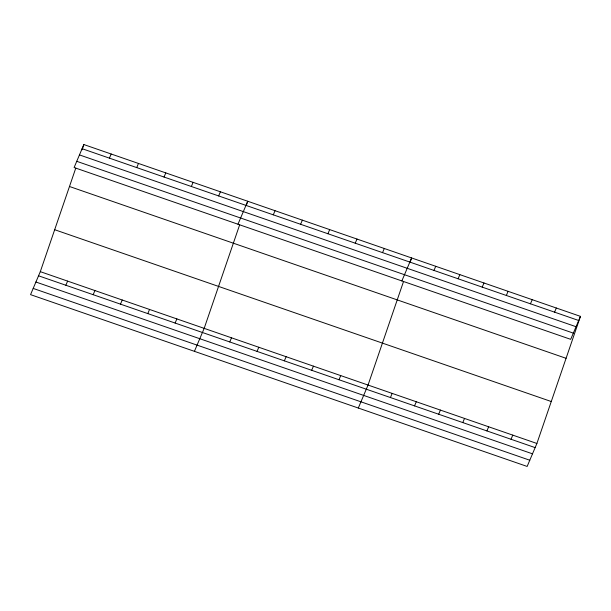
<?xml version="1.0" encoding="UTF-8"?>
<svg xmlns="http://www.w3.org/2000/svg" width="611" height="611" viewBox="0 0 611 611"><rect width="100%" height="100%" fill="white"/><g stroke="black" fill="none" stroke-linecap="round" stroke-linejoin="round"><path stroke-width="0.92" d="M580.45 316.361L570.697 339.342L74.107 167.529L83.852 144.555L580.45 316.361L536.893 443.471L527.148 466.445L30.55 294.639L40.303 271.658L75.772 168.147M82.057 149.794L83.852 144.555M239.649 224.848L204.181 328.359L194.428 351.333M246.233 205.624L247.73 201.248L237.977 224.229M403.52 281.541L368.051 385.052L358.306 408.033M410.111 262.318L411.608 257.949L401.855 280.923M109.415 158.142L111.171 154.003M65.858 285.253L67.615 281.113M136.727 167.59L138.483 163.45M93.17 294.701L94.926 290.561M164.038 177.045L165.795 172.905M120.482 304.148L122.238 300.009M191.35 186.492L193.107 182.353M147.793 313.596L149.55 309.456M218.662 195.94L220.418 191.801M175.113 323.051L176.869 318.911M273.285 214.843L275.042 210.703M229.736 341.946L231.493 337.807M300.597 224.29L302.353 220.151M257.048 351.394L258.804 347.254M327.916 233.738L329.673 229.599M284.359 360.849L286.116 356.709M355.228 243.186L356.984 239.046M311.671 370.297L313.428 366.157M382.539 252.641L384.296 248.501M338.983 379.744L340.739 375.605M433.97 270.429L435.727 266.297M390.421 397.54L392.178 393.4M458.09 278.776L459.846 274.637M414.541 405.887L416.297 401.748M482.209 287.124L483.965 282.985M438.66 414.227L440.416 410.088M506.336 295.464L508.092 291.325M462.779 422.575L464.536 418.436M530.455 303.812L532.212 299.673M486.898 430.915L488.655 426.784M554.574 312.16L556.331 308.02M511.017 439.263L512.774 435.124M82.095 148.694L578.693 320.5M79.461 154.911L576.058 326.717M76.742 161.312L573.339 333.125M69.486 186.5L566.076 358.306M54.677 229.713L551.267 401.526M40.303 271.658L536.893 443.471M38.546 275.798L535.137 447.611M35.904 282.015L532.502 453.828M33.185 288.423L529.783 460.228"/></g></svg>
